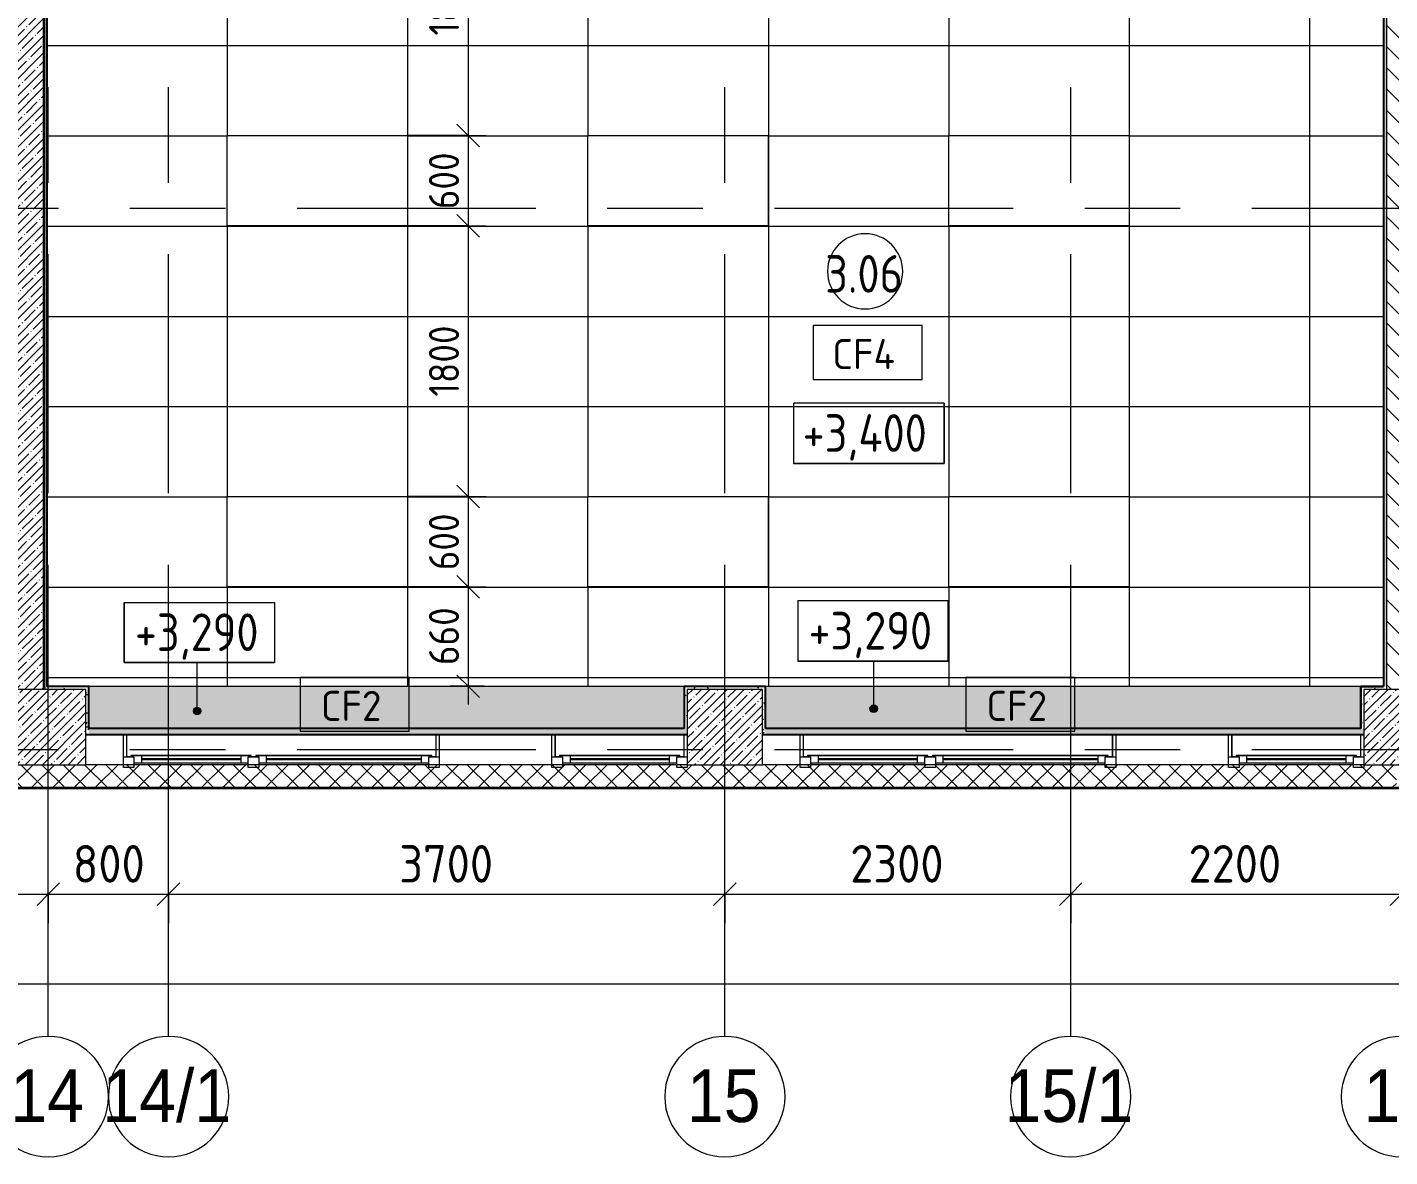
# Model space of a CAD drawing. Header units: millimetres. Extents: x 35378 to 237579, y -8553 to 29000.
# Drawn here: x 47520 to 56582, y -2706 to 4802 of the extents above; entities that cross this region are included whole.
import ezdxf

# ---------------------------------------------------------------- set-up
doc = ezdxf.new("R2010")
doc.units = ezdxf.units.MM
doc.linetypes.add('Осевая', pattern=[3175, 635, -476.25, 1587.5, -476.25])
for name, color, linetype, lineweight in [('A-ANNO-DIMS', 7, 'Continuous', 9), ('A-ANNO-DIMS-100', 7, 'Continuous', 9), ('A-AREA-IDEN', 7, 'Continuous', 9), ('A-CLNG', 7, 'Continuous', 9), ('A-CLNG-IDEN', 7, 'Continuous', 9), ('A-CLNG-PATT', 7, 'Continuous', 9), ('A-GLAZ', 7, 'Continuous', 9), ('A-GLAZ-1', 7, 'Continuous', 13), ('A-WALL', 7, 'Continuous', 9), ('G-ANNO-DIMS', 7, 'Continuous', 9), ('I-WALL', 7, 'Continuous', 9), ('S-COLS', 7, 'Continuous', 9), ('Оси', 7, 'Continuous', 9), ('Оси-1', 7, 'Continuous', 20), ('Оси-2', 7, 'Осевая', 9)]:
    doc.layers.add(name, color=color, linetype=linetype, lineweight=lineweight)
for name, color, linetype, lineweight, true_color in [('A-WALL-1', 7, 'Continuous', 35, 0x3c3c3c), ('A-WALL-2', 7, 'Continuous', 13, 0x3c3c3c), ('A-WALL-3', 7, 'Continuous', 25, 0x3c3c3c), ('A-WALL-FNSH-1', 7, 'Continuous', 9, 0x3c3c3c), ('A-WALL-FNSH-2', 7, 'Continuous', 13, 0x3c3c3c)]:
    doc.layers.add(name, color=color, linetype=linetype, lineweight=lineweight, true_color=true_color)
doc.styles.add('Arial', font='arial.ttf', dxfattribs={"width": 0.9, "height": 350})
doc.styles.add('GOST Common', font='GOST_Common.ttf', dxfattribs={"width": 0.9, "height": 250})
doc.styles.add('GOST Common_1', font='GOST_Common.ttf', dxfattribs={"height": 200})
doc.styles.add('ISOCPEUR', font='isocpeur.ttf', dxfattribs={"width": 0.9, "height": 250})
doc.styles.add('ISOCPEUR_1', font='isocpeur.ttf', dxfattribs={"width": 0.9, "height": 200})
doc.dimstyles.new('ISO-2_0_0_9К_Средний_округл2', dxfattribs={"dimscale": 304.8, "dimtxt": 199.196235, "dimasz": 0.492126, "dimexe": 0.393701, "dimexo": 0, "dimgap": 0, "dimtad": 1, "dimdec": 0, "dimrnd": 10, "dimzin": 0, "dimdsep": 46, "dimtxsty": 'ISOCPEUR_1', "dimblk1": 'OBLIQUE', "dimblk2": 'OBLIQUE', "dimsah": 1, "dimcen": 0.09, "dimdle": 0.393701, "dimazin": 0, "dimtfac": 1, "dimtdec": 4, "dimtix": 1, "dimtmove": 0, "dimatfit": 3, "dimfxl": 1, "dimtvp": 1, "dimtolj": 1, "dimtzin": 0, "dimarcsym": 2})
doc.dimstyles.new('ISO-2_5_0_9К_БОЛЬШОЙ', dxfattribs={"dimscale": 304.8, "dimtxt": 248.995294, "dimasz": 0.492126, "dimexe": 0.393701, "dimexo": 0.984252, "dimgap": 0, "dimtad": 1, "dimdec": 0, "dimrnd": 10, "dimzin": 0, "dimdsep": 46, "dimtxsty": 'ISOCPEUR', "dimblk1": 'OBLIQUE', "dimblk2": 'OBLIQUE', "dimsah": 1, "dimcen": 0.09, "dimdle": 0.393701, "dimazin": 0, "dimtfac": 1, "dimtdec": 4, "dimtix": 1, "dimtmove": 0, "dimatfit": 3, "dimfxl": 1, "dimtvp": 1, "dimtolj": 1, "dimtzin": 0, "dimarcsym": 2})
pattern_1 = [(0, (0, 0), (121.92, 30.48), [10.058, -81.382, 10.058, -81.382, -487.68]), (0, (0, 0), (121.92, 30.48), [-182.88, 10.058, -172.822, 10.058, -81.382, -213.36]), (0, (0, 0), (121.92, 30.48), [-457.2, 10.058, -50.902, 10.058, -142.342]), (120, (45.72, 15.24), (-87.356454, 90.345817), [10.058, -81.382, 10.058, -81.382, -487.68]), (120, (45.72, 15.24), (-87.356454, 90.345817), [-182.88, 10.058, -172.822, 10.058, -81.382, -213.36]), (120, (45.72, 15.24), (-87.356454, 90.345817), [-457.2, 10.058, -50.902, 10.058, -142.342]), (240, (60.96, 76.2), (-34.563546, -120.825817), [10.058, -81.382, 10.058, -81.382, -487.68]), (240, (60.96, 76.2), (-34.563546, -120.825817), [-182.88, 10.058, -172.822, 10.058, -81.382, -213.36]), (240, (60.96, 76.2), (-34.563546, -120.825817), [-457.2, 10.058, -50.902, 10.058, -142.342])]

# ---------------------------------------------------------------- blocks, each defined once
blk = doc.blocks.new('BSC_Колонна _Прямоугольная - 500х500-V7-План потолков с обозначением видов отделки и геометрии 1 этажа в осях 12-23')
at = {"layer": 'S-COLS'}
h = blk.add_hatch(dxfattribs=at)
h.set_pattern_fill('FP_8', color=256, style=0, pattern_type=2)
h.set_pattern_definition([(45, (-47660, -150), (-57.02463, 57.02463), []), (45, (-47602.975, -150), (-57.02463, 57.02463), [100.806, -20.161, 3.353, -16.808])])
h.paths.add_polyline_path([(-250, -250), (250, -250), (250, 250), (-250, 250)])
for p, q in [((250, 250), (-250, 250)), ((-250, 250), (-250, -250)), ((250, -250), (250, 250)), ((-250, -250), (250, -250))]:
    blk.add_line(p, q, dxfattribs=at)
blk = doc.blocks.new('BSC_Колонна _Прямоугольная - 500х500-V8-План потолков с обозначением видов отделки и геометрии 1 этажа в осях 12-23')
at = {"layer": 'S-COLS'}
h = blk.add_hatch(dxfattribs=at)
h.set_pattern_fill('FP_9', color=256, style=0, pattern_type=2)
h.set_pattern_definition([(45, (-52160, -150), (-57.02463, 57.02463), []), (45, (-52102.975, -150), (-57.02463, 57.02463), [100.806, -20.161, 3.353, -16.808])])
h.paths.add_polyline_path([(-250, -250), (250, -250), (250, 250), (-250, 250)])
for p, q in [((250, 250), (-250, 250)), ((-250, 250), (-250, -250)), ((250, -250), (250, 250)), ((-250, -250), (250, -250))]:
    blk.add_line(p, q, dxfattribs=at)
blk = doc.blocks.new('BSC_Колонна _Прямоугольная - 500х500-V16-План потолков с обозначением видов отделки и геометрии 1 этажа в осях 12-23')
at = {"layer": 'S-COLS'}
h = blk.add_hatch(dxfattribs=at)
h.set_pattern_fill('FP_25', color=256, style=0, pattern_type=2)
h.set_pattern_definition([(45, (-56660, -150), (-57.02463, 57.02463), []), (45, (-56602.975, -150), (-57.02463, 57.02463), [100.806, -20.161, 3.353, -16.808])])
h.paths.add_polyline_path([(-250, -250), (250, -250), (250, 250), (-250, 250)])
for p, q in [((250, 250), (-250, 250)), ((-250, 250), (-250, -250)), ((250, -250), (250, 250)), ((-250, -250), (250, -250))]:
    blk.add_line(p, q, dxfattribs=at)
blk = doc.blocks.new('120_Окно_СКБ_1Ст - 120_Окно_СКБ_1Ст 900х2500_h_-20664874-План потолков с обозначением видов отделки и геометрии 1 этажа в осях 12-23')
at = {"layer": 'A-GLAZ'}
for p, q in [((-430, -127), (-400, -127)), ((-330, -107), (330, -107)), ((330, -117), (-330, -117)), ((400, -127), (430, -127))]:
    blk.add_line(p, q, dxfattribs=at)
at = {"layer": 'A-GLAZ-1'}
for p, q in [((-450, -127), (-450, -57)), ((-450, -57), (-380, -57)), ((-380, -57), (-380, -127)), ((380, -87), (-380, -87)), ((-380, -87), (-380, -127)), ((-330, -137), (-330, -87)), ((330, -137), (330, -87)), ((380, -127), (380, -57)), ((380, -57), (450, -57)), ((380, -127), (380, -87)), ((450, -57), (450, -127)), ((-380, -127), (-450, -127)), ((-380, -127), (-400, -127)), ((-400, -127), (-400, -137)), ((-400, -137), (400, -137)), ((400, -137), (-400, -137)), ((450, -127), (380, -127)), ((400, -127), (380, -127)), ((400, -137), (400, -127))]:
    blk.add_line(p, q, dxfattribs=at)
blk = doc.blocks.new('120_Окно_СКБ_2Ст - 120_Окно_СКБ_2Ст 2100х2400 _мал створка справа_-22446225-План потолков с обозначением видов отделки и геометрии 1 этажа в осях 12-23')
at = {"layer": 'A-GLAZ'}
for p, q in [((-1030, -127), (-1000, -127)), ((-930, -107), (100, -107)), ((100, -117), (-930, -117)), ((170, -127), (200, -127)), ((270, -107), (930, -107)), ((930, -117), (270, -117)), ((1000, -127), (1030, -127))]:
    blk.add_line(p, q, dxfattribs=at)
at = {"layer": 'A-GLAZ-1'}
for p, q in [((-1050, -127), (-1050, -57)), ((-1050, -57), (-980, -57)), ((-980, -57), (-980, -127)), ((150, -87), (-980, -87)), ((-980, -87), (-980, -127)), ((-930, -137), (-930, -87)), ((100, -137), (100, -87)), ((150, -127), (150, -57)), ((150, -57), (220, -57)), ((150, -127), (150, -87)), ((220, -57), (220, -127)), ((980, -87), (220, -87)), ((220, -87), (220, -127)), ((270, -137), (270, -87)), ((930, -137), (930, -87)), ((980, -127), (980, -57)), ((980, -57), (1050, -57)), ((980, -127), (980, -87)), ((1050, -57), (1050, -127)), ((-980, -127), (-1050, -127)), ((-980, -127), (-1000, -127)), ((-1000, -127), (-1000, -137)), ((-1000, -137), (170, -137)), ((170, -137), (-1000, -137)), ((220, -127), (150, -127)), ((170, -127), (150, -127)), ((170, -137), (170, -127)), ((220, -127), (200, -127)), ((200, -127), (200, -137)), ((200, -137), (1000, -137)), ((1000, -137), (200, -137)), ((1050, -127), (980, -127)), ((1000, -127), (980, -127)), ((1000, -137), (1000, -127))]:
    blk.add_line(p, q, dxfattribs=at)
blk = doc.blocks.new('Ось сетки - D8-29747960-План потолков с обозначением видов отделки и геометрии 1 этажа в осях 12-23')
at = {"layer": 'Оси-1'}
for start, end in [(360, 180), (180, 360)]:
    blk.add_arc((0, 0), 4, start, end, dxfattribs=at)
blk = doc.blocks.new('Марка_Помещения - Номер-25198446-План потолков с обозначением видов отделки и геометрии 1 этажа в осях 12-23')
at = {"layer": 'A-AREA-IDEN'}
for start, end in [(360, 180), (180, 360)]:
    blk.add_arc((0, 0), 2.5, start, end, dxfattribs=at)
blk = doc.blocks.new('DIMBLOCK14-План потолков с обозначением видов отделки и геометрии 1 этажа в осях 12-23')
at = {"layer": 'A-ANNO-DIMS-100'}
for p, q in [((38310, -1751.2), (38310, -1437.2)), ((84560, -1751.2), (84560, -1437.2)), ((38190, -1557.2), (84680, -1557.2)), ((38310, -1557.2), (38310, -1751.2)), ((84560, -1557.2), (84560, -1751.2))]:
    blk.add_line(p, q, dxfattribs=at)
at = {"layer": 'A-ANNO-DIMS-100', "lineweight": 20}
for p, q in [((38310, -1557.2), (38385, -1482.2)), ((84560, -1557.2), (84635, -1482.2)), ((38310, -1557.2), (38235, -1632.2)), ((84560, -1557.2), (84485, -1632.2))]:
    blk.add_line(p, q, dxfattribs=at)
at = {"layer": 'A-ANNO-DIMS-100', "color": 0, "insert": (61028, -1230.6), "char_height": 250, "width": 976.828, "attachment_point": 1, "line_spacing_factor": 1.149209, "style": 'ISOCPEUR'}
blk.add_mtext('46250', dxfattribs=at)
blk = doc.blocks.new('_Oblique')
at = {"color": 0, "linetype": 'ByBlock', "lineweight": -2}
blk.add_line((-0.5, -0.5), (0.5, 0.5), dxfattribs=at)
blk = doc.blocks.new('DIMBLOCK18-План потолков с обозначением видов отделки и геометрии 1 этажа в осях 12-23')
at = {"layer": 'A-ANNO-DIMS-100'}
for p, q in [((43160, -1154.7), (43160, -840.7)), ((47660, -1154.7), (47660, -840.7)), ((43160, -960.7), (47660, -960.7)), ((43160, -960.7), (43160, -1154.7)), ((47660, -960.7), (47660, -1154.7))]:
    blk.add_line(p, q, dxfattribs=at)
at = {"layer": 'A-ANNO-DIMS-100', "lineweight": 20}
for p, q in [((43160, -960.7), (43235, -885.7)), ((47660, -960.7), (47735, -885.7)), ((43160, -960.7), (43085, -1035.7)), ((47660, -960.7), (47585, -1035.7))]:
    blk.add_line(p, q, dxfattribs=at)
at = {"layer": 'A-ANNO-DIMS-100', "color": 0, "insert": (45082, -634.1), "char_height": 250, "width": 787.208, "attachment_point": 1, "line_spacing_factor": 1.149209, "style": 'ISOCPEUR'}
blk.add_mtext('4500', dxfattribs=at)
blk = doc.blocks.new('DIMBLOCK19-План потолков с обозначением видов отделки и геометрии 1 этажа в осях 12-23')
at = {"layer": 'A-ANNO-DIMS-100'}
for p, q in [((47660, -1154.7), (47660, -840.7)), ((48460, -1154.7), (48460, -840.7)), ((47660, -960.7), (48460, -960.7)), ((47660, -960.7), (47660, -1154.7)), ((48460, -960.7), (48460, -1154.7))]:
    blk.add_line(p, q, dxfattribs=at)
at = {"layer": 'A-ANNO-DIMS-100', "lineweight": 20}
for p, q in [((47660, -960.7), (47735, -885.7)), ((48460, -960.7), (48535, -885.7)), ((47660, -960.7), (47585, -1035.7)), ((48460, -960.7), (48385, -1035.7))]:
    blk.add_line(p, q, dxfattribs=at)
at = {"layer": 'A-ANNO-DIMS-100', "color": 0, "insert": (47823, -634.1), "char_height": 250, "width": 568.858, "attachment_point": 1, "line_spacing_factor": 1.149209, "style": 'ISOCPEUR'}
blk.add_mtext('800', dxfattribs=at)
blk = doc.blocks.new('DIMBLOCK20-План потолков с обозначением видов отделки и геометрии 1 этажа в осях 12-23')
at = {"layer": 'A-ANNO-DIMS-100'}
for p, q in [((48460, -1154.7), (48460, -840.7)), ((52160, -1154.7), (52160, -840.7)), ((48460, -960.7), (52160, -960.7)), ((48460, -960.7), (48460, -1154.7)), ((52160, -960.7), (52160, -1154.7))]:
    blk.add_line(p, q, dxfattribs=at)
at = {"layer": 'A-ANNO-DIMS-100', "lineweight": 20}
for p, q in [((48460, -960.7), (48535, -885.7)), ((52160, -960.7), (52235, -885.7)), ((48460, -960.7), (48385, -1035.7)), ((52160, -960.7), (52085, -1035.7))]:
    blk.add_line(p, q, dxfattribs=at)
at = {"layer": 'A-ANNO-DIMS-100', "color": 0, "insert": (49994, -634.1), "char_height": 250, "width": 758.478, "attachment_point": 1, "line_spacing_factor": 1.149209, "style": 'ISOCPEUR'}
blk.add_mtext('3700', dxfattribs=at)
blk = doc.blocks.new('DIMBLOCK21-План потолков с обозначением видов отделки и геометрии 1 этажа в осях 12-23')
at = {"layer": 'A-ANNO-DIMS-100'}
for p, q in [((52160, -1154.7), (52160, -840.7)), ((54460, -1154.7), (54460, -840.7)), ((52160, -960.7), (54460, -960.7)), ((52160, -960.7), (52160, -1154.7)), ((54460, -960.7), (54460, -1154.7))]:
    blk.add_line(p, q, dxfattribs=at)
at = {"layer": 'A-ANNO-DIMS-100', "lineweight": 20}
for p, q in [((52160, -960.7), (52235, -885.7)), ((54460, -960.7), (54535, -885.7)), ((52160, -960.7), (52085, -1035.7)), ((54460, -960.7), (54385, -1035.7))]:
    blk.add_line(p, q, dxfattribs=at)
at = {"layer": 'A-ANNO-DIMS-100', "color": 0, "insert": (52994, -634.1), "char_height": 250, "width": 758.478, "attachment_point": 1, "line_spacing_factor": 1.149209, "style": 'ISOCPEUR'}
blk.add_mtext('2300', dxfattribs=at)
blk = doc.blocks.new('DIMBLOCK22-План потолков с обозначением видов отделки и геометрии 1 этажа в осях 12-23')
at = {"layer": 'A-ANNO-DIMS-100'}
for p, q in [((54460, -1154.7), (54460, -840.7)), ((56660, -1154.7), (56660, -840.7)), ((54460, -960.7), (56660, -960.7)), ((54460, -960.7), (54460, -1154.7)), ((56660, -960.7), (56660, -1154.7))]:
    blk.add_line(p, q, dxfattribs=at)
at = {"layer": 'A-ANNO-DIMS-100', "lineweight": 20}
for p, q in [((54460, -960.7), (54535, -885.7)), ((56660, -960.7), (56735, -885.7)), ((54460, -960.7), (54385, -1035.7)), ((56660, -960.7), (56585, -1035.7))]:
    blk.add_line(p, q, dxfattribs=at)
at = {"layer": 'A-ANNO-DIMS-100', "color": 0, "insert": (55244, -634.1), "char_height": 250, "width": 758.478, "attachment_point": 1, "line_spacing_factor": 1.149209, "style": 'ISOCPEUR'}
blk.add_mtext('2200', dxfattribs=at)
blk = doc.blocks.new('DIMBLOCK44-План потолков с обозначением видов отделки и геометрии 1 этажа в осях 12-23')
at = {"layer": 'A-ANNO-DIMS-100', "lineweight": 20}
for p, q in [((50453.1, 5882), (50378.1, 5957)), ((50453.1, 5882), (50528.1, 5807)), ((50453.1, 4082.2), (50378.1, 4157.2)), ((50453.1, 4082.2), (50528.1, 4007.2))]:
    blk.add_line(p, q, dxfattribs=at)
at = {"layer": 'A-ANNO-DIMS-100'}
for p, q in [((50049, 5882), (50573.1, 5882)), ((50453.1, 5882), (50049, 5882)), ((50453.1, 5882), (50453.1, 4082.2)), ((50049, 4082.2), (50573.1, 4082.2)), ((50453.1, 4082.2), (50049, 4082.2))]:
    blk.add_line(p, q, dxfattribs=at)
at = {"layer": 'A-ANNO-DIMS-100', "color": 0, "insert": (50191.8, 4746.5), "char_height": 200, "width": 565.411, "attachment_point": 1, "rotation": 90, "line_spacing_factor": 1.149209, "style": 'ISOCPEUR_1'}
blk.add_mtext('1800', dxfattribs=at)
blk = doc.blocks.new('DIMBLOCK45-План потолков с обозначением видов отделки и геометрии 1 этажа в осях 12-23')
at = {"layer": 'A-ANNO-DIMS-100'}
for p, q in [((50049, 4082.2), (50573.1, 4082.2)), ((50453.1, 4082.2), (50049, 4082.2)), ((50453.1, 4082.2), (50453.1, 3482)), ((50049, 3482), (50573.1, 3482)), ((50453.1, 3482), (50049, 3482))]:
    blk.add_line(p, q, dxfattribs=at)
at = {"layer": 'A-ANNO-DIMS-100', "lineweight": 20}
for p, q in [((50453.1, 4082.2), (50378.1, 4157.2)), ((50453.1, 4082.2), (50528.1, 4007.2)), ((50453.1, 3482), (50378.1, 3557)), ((50453.1, 3482), (50528.1, 3407))]:
    blk.add_line(p, q, dxfattribs=at)
at = {"layer": 'A-ANNO-DIMS-100', "color": 0, "insert": (50191.8, 3592.5), "char_height": 200, "width": 455.087, "attachment_point": 1, "rotation": 90, "line_spacing_factor": 1.149209, "style": 'ISOCPEUR_1'}
blk.add_mtext('600', dxfattribs=at)
blk = doc.blocks.new('DIMBLOCK46-План потолков с обозначением видов отделки и геометрии 1 этажа в осях 12-23')
at = {"layer": 'A-ANNO-DIMS-100', "lineweight": 20}
for p, q in [((50453.1, 3482), (50378.1, 3557)), ((50453.1, 3482), (50528.1, 3407)), ((50453.1, 1682.2), (50378.1, 1757.2)), ((50453.1, 1682.2), (50528.1, 1607.2))]:
    blk.add_line(p, q, dxfattribs=at)
at = {"layer": 'A-ANNO-DIMS-100'}
for p, q in [((50049, 3482), (50573.1, 3482)), ((50453.1, 3482), (50049, 3482)), ((50453.1, 3482), (50453.1, 1682.2)), ((50049, 1682.2), (50573.1, 1682.2)), ((50453.1, 1682.2), (50049, 1682.2))]:
    blk.add_line(p, q, dxfattribs=at)
at = {"layer": 'A-ANNO-DIMS-100', "color": 0, "insert": (50191.8, 2346.5), "char_height": 200, "width": 565.411, "attachment_point": 1, "rotation": 90, "line_spacing_factor": 1.149209, "style": 'ISOCPEUR_1'}
blk.add_mtext('1800', dxfattribs=at)
blk = doc.blocks.new('DIMBLOCK47-План потолков с обозначением видов отделки и геометрии 1 этажа в осях 12-23')
at = {"layer": 'A-ANNO-DIMS-100', "lineweight": 20}
for p, q in [((50453.1, 1682.2), (50378.1, 1757.2)), ((50453.1, 1682.2), (50528.1, 1607.2)), ((50453.1, 1082), (50378.1, 1157)), ((50453.1, 1082), (50528.1, 1007))]:
    blk.add_line(p, q, dxfattribs=at)
at = {"layer": 'A-ANNO-DIMS-100'}
for p, q in [((50049, 1682.2), (50573.1, 1682.2)), ((50453.1, 1682.2), (50049, 1682.2)), ((50453.1, 1682.2), (50453.1, 1082)), ((50049, 1082), (50573.1, 1082)), ((50453.1, 1082), (50049, 1082))]:
    blk.add_line(p, q, dxfattribs=at)
at = {"layer": 'A-ANNO-DIMS-100', "color": 0, "insert": (50191.8, 1192.5), "char_height": 200, "width": 455.087, "attachment_point": 1, "rotation": 90, "line_spacing_factor": 1.149209, "style": 'ISOCPEUR_1'}
blk.add_mtext('600', dxfattribs=at)
blk = doc.blocks.new('DIMBLOCK48-План потолков с обозначением видов отделки и геометрии 1 этажа в осях 12-23')
at = {"layer": 'A-ANNO-DIMS-100', "lineweight": 20}
for p, q in [((50453.1, 1082), (50378.1, 1157)), ((50453.1, 1082), (50528.1, 1007)), ((50453.1, 421), (50378.1, 496)), ((50453.1, 421), (50528.1, 346))]:
    blk.add_line(p, q, dxfattribs=at)
at = {"layer": 'A-ANNO-DIMS-100'}
for p, q in [((50049, 1082), (50573.1, 1082)), ((50453.1, 1082), (50049, 1082)), ((50453.1, 1082), (50453.1, 301)), ((50559.2, 421), (50333.1, 421)), ((50453.1, 421), (50559.2, 421))]:
    blk.add_line(p, q, dxfattribs=at)
at = {"layer": 'A-ANNO-DIMS-100', "color": 0, "insert": (50191.8, 561.9), "char_height": 200, "width": 455.087, "attachment_point": 1, "rotation": 90, "line_spacing_factor": 1.149209, "style": 'ISOCPEUR_1'}
blk.add_mtext('660', dxfattribs=at)
blk = doc.blocks.new('М_потолков - Марка_ Имя типа-25382930-План потолков с обозначением видов отделки и геометрии 1 этажа в осях 12-23')
at = {"layer": 'A-CLNG-IDEN'}
for p, q in [((3.625, 1.984375), (-3.625, 1.984375)), ((-3.625, 1.984375), (-3.625, -1.59375)), ((3.625, -1.59375), (3.625, 1.984375)), ((-3.625, -1.59375), (3.625, -1.59375))]:
    blk.add_line(p, q, dxfattribs=at)
blk = doc.blocks.new('Высотные отметки - 10х4_h_-17668695-План потолков с обозначением видов отделки и геометрии 1 этажа в осях 12-23')
at = {"layer": 'G-ANNO-DIMS'}
for p, q in [((-5, 4), (-5, 0)), ((5, 4), (-5, 4)), ((5, 4), (-5, 4)), ((-5, 4), (-5, 0)), ((5, 4), (5, 0)), ((5, 0), (5, 4)), ((5, 0), (-5, 0)), ((-5, 0), (5, 0))]:
    blk.add_line(p, q, dxfattribs=at)

msp = doc.modelspace()

# ---------------------------------------------------------------- hatches: boundary and pattern name
at = {"layer": 'A-CLNG-PATT'}
h = msp.add_hatch(dxfattribs=at)
h.set_pattern_fill('FP_68', color=256, style=0, pattern_type=2)
h.set_pattern_definition([(0, (47651, 6479.5), (0, 600), []), (90, (47651, 6479.5), (-1200, 7e-14), [])])
h.paths.add_polyline_path([(56540.7, 421), (56539.7, 7049), (55210, 7050), (55210, 7660), (53711, 7659), (53710, 7050), (51890, 7050), (51890, 7680), (49214.5, 7680), (49251, 7670.2), (49115.8, 7633.9), (49115.7, 7680), (47930, 7680), (47930, 7380), (47650, 7379.9), (47651, 421), (55882.9, 421)])
h.paths.add_polyline_path([(53649, 1082), (53649, 1682.2), (54849, 1682.2), (54849, 1082)])
h.paths.add_polyline_path([(52449, 1082), (51249, 1082), (51249, 1682.2), (52449, 1682.2)])
h.paths.add_polyline_path([(48849, 1082), (48849, 1682.2), (50049, 1682.2), (50049, 1082), (50011.2, 1082)])
h.paths.add_polyline_path([(54849, 3482), (53649, 3482), (53649, 4082.2), (54849, 4082.2)])
h.paths.add_polyline_path([(51249, 3482), (51249, 4082.2), (52449, 4082.2), (52449, 3482)])
h.paths.add_polyline_path([(50011.2, 3482), (48849, 3482), (48849, 4082.2), (50049, 4082.2), (50049, 3482)])
h.paths.add_polyline_path([(54849, 5882), (53649, 5882), (53649, 6482.2), (54849, 6482.2)])
h.paths.add_polyline_path([(52449, 5882), (51249, 5882), (51249, 6482.2), (52449, 6482.2)])
h.paths.add_polyline_path([(50049, 5882), (48849, 5882), (48849, 6482.2), (50049, 6482.2)])
h.paths.add_polyline_path([(48851.2, 7270), (48814.9, 7405.2), (48887.4, 7405.3)])
h = msp.add_hatch(color=256, dxfattribs=at)
h.paths.add_polyline_path([(52430.5, 141), (56388, 141), (56388, 421), (52430, 420), (52430, 141)])
h.paths.add_polyline_path([(47930, 141), (51889, 141), (51889, 421), (47930, 420), (47930, 398.5)])
at = {"layer": 'A-WALL'}
h = msp.add_hatch(dxfattribs=at)
h.set_pattern_fill('FP_19', color=256, style=0, pattern_type=2)
h.set_pattern_definition([(45, (0, 0), (-70.71068, 70.71068), []), (135, (0, 0), (-70.71068, -70.71068), [])])
h.paths.add_polyline_path([(55882.9, -250), (56627.1, -250), (56627.1, -100), (38742.7, -100), (38742.7, -250), (52947, -250)])
at = {"layer": 'G-ANNO-DIMS'}
h = msp.add_hatch(color=256, dxfattribs=at)
edge = h.paths.add_edge_path()
edge.add_arc((48649.9, 256.8), 25, 0, 360)
h = msp.add_hatch(color=256, dxfattribs=at)
edge = h.paths.add_edge_path()
edge.add_arc((53150.1, 271.9), 25, 0, 360)
at = {"layer": 'I-WALL'}
h = msp.add_hatch(dxfattribs=at)
h.set_pattern_fill('FP_17', color=256, style=0, pattern_type=2)
h.set_pattern_definition([(45, (0, 0), (-57.02463, 57.02463), []), (45, (57.025, 0), (-57.02463, 57.02463), [100.806, -20.161, 3.353, -16.808])])
h.paths.add_polyline_path([(47630, 400), (47630, 7400), (47410, 7400), (47410, 400)])
h = msp.add_hatch(dxfattribs=at)
h.set_pattern_fill('FP_57', color=256, style=0, pattern_type=2)
h.set_pattern_definition(pattern_1)
h.paths.add_polyline_path([(47630, 400), (47650, 400), (47650, 7380), (47630, 7380), (47630, 470.3)])
h = msp.add_hatch(dxfattribs=at)
h.set_pattern_fill('FP_21', color=256, style=0, pattern_type=2)
h.set_pattern_definition([(135, (0, 0), (-70.71068, -70.71068), [])])
h.paths.add_polyline_path([(56560.7, 400), (56760.7, 400), (56760.7, 7400), (56560.7, 7400), (56560.7, 420)])
h = msp.add_hatch(dxfattribs=at)
h.set_pattern_fill('FP_57', color=256, style=0, pattern_type=2)
h.set_pattern_definition(pattern_1)
h.paths.add_polyline_path([(56540.7, 420), (56560.7, 420), (56560.7, 7070), (56540.7, 7070), (56540.7, 421)])
h = msp.add_hatch(dxfattribs=at)
h.set_pattern_fill('FP_57', color=256, style=0, pattern_type=2)
h.set_pattern_definition(pattern_1)
h.paths.add_polyline_path([(47930, 400), (47930, 420), (47650, 420), (47650, 400), (47910, 400)])
h = msp.add_hatch(dxfattribs=at)
h.set_pattern_fill('FP_57', color=256, style=0, pattern_type=2)
h.set_pattern_definition(pattern_1)
h.paths.add_polyline_path([(47930, 100), (47930, 400), (47910, 400), (47910, 100)])
h = msp.add_hatch(dxfattribs=at)
h.set_pattern_fill('FP_57', color=256, style=0, pattern_type=2)
h.set_pattern_definition(pattern_1)
h.paths.add_polyline_path([(51890, 140), (51910, 140), (51910, 420), (51890, 420), (51890, 141)])
h = msp.add_hatch(dxfattribs=at)
h.set_pattern_fill('FP_57', color=256, style=0, pattern_type=2)
h.set_pattern_definition(pattern_1)
h.paths.add_polyline_path([(52430, 400), (52430, 420), (51910, 420), (51910, 400), (52410, 400)])
h = msp.add_hatch(dxfattribs=at)
h.set_pattern_fill('FP_57', color=256, style=0, pattern_type=2)
h.set_pattern_definition(pattern_1)
h.paths.add_polyline_path([(52430, 100), (52430, 400), (52410, 400), (52410, 100)])
h = msp.add_hatch(dxfattribs=at)
h.set_pattern_fill('FP_57', color=256, style=0, pattern_type=2)
h.set_pattern_definition(pattern_1)
h.paths.add_polyline_path([(56390, 140), (56410, 140), (56410, 420), (56390, 420), (56390, 141)])
h = msp.add_hatch(dxfattribs=at)
h.set_pattern_fill('FP_57', color=256, style=0, pattern_type=2)
h.set_pattern_definition(pattern_1)
h.paths.add_polyline_path([(56560.7, 400), (56560.7, 420), (56410, 420), (56410, 400)])
h = msp.add_hatch(dxfattribs=at)
h.set_pattern_fill('FP_57', color=256, style=0, pattern_type=2)
h.set_pattern_definition(pattern_1)
h.paths.add_polyline_path([(51910, 100), (51910, 140), (47930, 140), (47930, 100), (51479.1, 100)])
h = msp.add_hatch(dxfattribs=at)
h.set_pattern_fill('FP_57', color=256, style=0, pattern_type=2)
h.set_pattern_definition(pattern_1)
h.paths.add_polyline_path([(56410, 100), (56410, 140), (52430, 140), (52430, 100), (55882.9, 100)])

# ---------------------------------------------------------------- linework, layer by layer
at = {"layer": 'A-CLNG'}
for p, q in [((48849, 3482), (48849, 4082.2)), ((48849, 4082.2), (50049, 4082.2)), ((50049, 4082.2), (50049, 3482)), ((51249, 3482), (51249, 4082.2)), ((51249, 4082.2), (52449, 4082.2)), ((52449, 4082.2), (52449, 3482)), ((53649, 3482), (53649, 4082.2)), ((53649, 4082.2), (54849, 4082.2)), ((54849, 4082.2), (54849, 3482)), ((50049, 3482), (48849, 3482)), ((52449, 3482), (51249, 3482)), ((54849, 3482), (53649, 3482)), ((48849, 1082), (48849, 1682.2)), ((48849, 1682.2), (50049, 1682.2)), ((50049, 1682.2), (50049, 1082)), ((51249, 1082), (51249, 1682.2)), ((51249, 1682.2), (52449, 1682.2)), ((52449, 1682.2), (52449, 1082)), ((53649, 1082), (53649, 1682.2)), ((53649, 1682.2), (54849, 1682.2)), ((54849, 1682.2), (54849, 1082)), ((50049, 1082), (48849, 1082)), ((52449, 1082), (51249, 1082)), ((54849, 1082), (53649, 1082)), ((47650, 421), (56540.7, 421)), ((51889, 141), (51889, 421)), ((56388, 141), (56388, 421))]:
    msp.add_line(p, q, dxfattribs=at)
at = {"layer": 'A-WALL'}
for p, q in [((56560.7, 7150), (56560.7, 400)), ((48160, -100), (48160, -48)), ((50260, -48), (50260, -100)), ((51010, -100), (51010, -48)), ((52660, -100), (52660, -48)), ((54760, -48), (54760, -100)), ((55510, -100), (55510, -48)), ((38742.7, -250), (75850, -250))]:
    msp.add_line(p, q, dxfattribs=at)
at = {"layer": 'A-WALL-1'}
msp.add_line((47630, 7400), (47630, 400), dxfattribs=at)
at = {"layer": 'A-WALL-2'}
for p, q in [((51910, -100), (47910, -100)), ((56410, -100), (52410, -100))]:
    msp.add_line(p, q, dxfattribs=at)
at = {"layer": 'A-WALL-3'}
for p, q in [((47650, 7380), (47650, 420)), ((56540.7, 7050), (56540.7, 420)), ((47930, 420), (47650, 420)), ((47930, 140), (47930, 420)), ((51890, 420), (51890, 140)), ((52430, 420), (51890, 420)), ((52430, 140), (52430, 420)), ((56390, 420), (56390, 140)), ((56390, 420), (56540.7, 420)), ((47910, 100), (51910, 100)), ((51890, 140), (47930, 140)), ((52410, 100), (56410, 100)), ((56390, 140), (52430, 140))]:
    msp.add_line(p, q, dxfattribs=at)
at = {"layer": 'A-WALL-FNSH-1'}
msp.add_line((38742.7, -258), (75858, -258), dxfattribs=at)
at = {"layer": 'A-WALL-FNSH-2'}
for p, q in [((47651, 421), (47651, 7379)), ((56539.7, 7049), (56539.7, 421)), ((47931, 421), (47651, 421)), ((47930, 400), (47931, 400)), ((47931, 400), (47931, 421)), ((52431, 421), (51889, 421)), ((51889, 421), (51889, 400)), ((51889, 400), (51890, 400)), ((52430, 400), (52431, 400)), ((52431, 400), (52431, 421)), ((56539.7, 421), (56389, 421)), ((56389, 421), (56389, 400)), ((56389, 400), (56390, 400)), ((51890, 141), (47930, 141)), ((56390, 141), (52430, 141)), ((38742.7, -253), (75853, -253))]:
    msp.add_line(p, q, dxfattribs=at)
at = {"layer": 'G-ANNO-DIMS'}
for p, q in [((48649.9, 578.6), (48665, 578.6)), ((48649.9, 256.8), (48649.9, 578.6)), ((53150.1, 588.7), (53145, 588.7)), ((53150.1, 271.9), (53150.1, 588.7))]:
    msp.add_line(p, q, dxfattribs=at)
for centre in [(48649.9, 256.8), (53150.1, 271.9)]:
    msp.add_circle(centre, 25, dxfattribs=at)
at = {"layer": 'I-WALL'}
for p, q in [((56389, 141), (56389, 400)), ((48160, -48), (48160, 100)), ((48180, 100), (48180, -48)), ((48181, 100), (48181, -48)), ((50239, -48), (50239, 100)), ((50240, -48), (50240, 100)), ((50260, 100), (50260, -48)), ((51010, -48), (51010, 100)), ((51030, 100), (51030, -48)), ((51031, 100), (51031, -48)), ((51889, -48), (51889, 100)), ((51890, -48), (51890, 100)), ((52660, -48), (52660, 100)), ((52680, 100), (52680, -48)), ((52681, 100), (52681, -48)), ((54739, -48), (54739, 100)), ((54740, -48), (54740, 100)), ((54760, 100), (54760, -48)), ((55510, -48), (55510, 100)), ((55530, 100), (55530, -48)), ((55531, 100), (55531, -48)), ((56389, -48), (56389, 100)), ((56390, -48), (56390, 100)), ((48160, -48), (48181, -48)), ((50239, -48), (50260, -48)), ((51010, -48), (51031, -48)), ((51889, -48), (51910, -48)), ((52660, -48), (52681, -48)), ((54739, -48), (54760, -48)), ((55510, -48), (55531, -48)), ((56389, -48), (56410, -48))]:
    msp.add_line(p, q, dxfattribs=at)
at = {"layer": 'Оси'}
for p, q in [((47660, -1906.3), (47660, 593.7)), ((48460, -1906.3), (48460, 593.7)), ((52160, -1906.3), (52160, 593.7)), ((54460, -1906.3), (54460, 593.7))]:
    msp.add_line(p, q, dxfattribs=at)
at = {"layer": 'Оси-2'}
for p, q in [((47660, 593.7), (47660, 24898.1)), ((48460, 593.7), (48460, 24898.1)), ((52160, 593.7), (52160, 24898.1)), ((54460, 593.7), (54460, 24898.1)), ((38678.1, 3600), (82214, 3600)), ((38678.1, 0), (82214, 0))]:
    msp.add_line(p, q, dxfattribs=at)

# ---------------------------------------------------------------- block references
at = {"layer": 'A-AREA-IDEN', "xscale": 99.99999999999993, "yscale": 99.99999999999993, "zscale": 99.99999999999993}
msp.add_blockref('Марка_Помещения - Номер-25198446-План потолков с обозначением видов отделки и геометрии 1 этажа в осях 12-23', (53093, 3179.2), dxfattribs=at)
at = {"layer": 'A-CLNG-IDEN', "xscale": 99.99999999999993, "yscale": 99.99999999999993, "zscale": 99.99999999999993}
for p in [(53110.5, 2620.1), (49698, 281), (54125.1, 281)]:
    msp.add_blockref('М_потолков - Марка_ Имя типа-25382930-План потолков с обозначением видов отделки и геометрии 1 этажа в осях 12-23', p, dxfattribs=at)
at = {"layer": 'A-GLAZ', "rotation": 180}
for name, p in [('120_Окно_СКБ_2Ст - 120_Окно_СКБ_2Ст 2100х2400 _мал створка справа_-22446225-План потолков с обозначением видов отделки и геометрии 1 этажа в осях 12-23', (49210, -175)), ('120_Окно_СКБ_1Ст - 120_Окно_СКБ_1Ст 900х2500_h_-20664874-План потолков с обозначением видов отделки и геометрии 1 этажа в осях 12-23', (51460, -175)), ('120_Окно_СКБ_2Ст - 120_Окно_СКБ_2Ст 2100х2400 _мал створка справа_-22446225-План потолков с обозначением видов отделки и геометрии 1 этажа в осях 12-23', (53710, -175)), ('120_Окно_СКБ_1Ст - 120_Окно_СКБ_1Ст 900х2500_h_-20664874-План потолков с обозначением видов отделки и геометрии 1 этажа в осях 12-23', (55960, -175))]:
    msp.add_blockref(name, p, dxfattribs=at)
at = {"layer": 'G-ANNO-DIMS', "xscale": 99.99999999999993, "yscale": 99.99999999999993, "zscale": 99.99999999999993}
for p in [(53117.5, 1902.9), (53145, 588.7)]:
    msp.add_blockref('Высотные отметки - 10х4_h_-17668695-План потолков с обозначением видов отделки и геометрии 1 этажа в осях 12-23', p, dxfattribs=at)
at = {"layer": 'G-ANNO-DIMS', "extrusion": (0, 0, -1), "xscale": 99.99999999999993, "yscale": 99.99999999999993, "zscale": 99.99999999999993}
msp.add_blockref('Высотные отметки - 10х4_h_-17668695-План потолков с обозначением видов отделки и геометрии 1 этажа в осях 12-23', (-48665, 578.6), dxfattribs=at)
at = {"layer": 'S-COLS'}
for name, p in [('BSC_Колонна _Прямоугольная - 500х500-V7-План потолков с обозначением видов отделки и геометрии 1 этажа в осях 12-23', (47660, 150)), ('BSC_Колонна _Прямоугольная - 500х500-V8-План потолков с обозначением видов отделки и геометрии 1 этажа в осях 12-23', (52160, 150)), ('BSC_Колонна _Прямоугольная - 500х500-V16-План потолков с обозначением видов отделки и геометрии 1 этажа в осях 12-23', (56660, 150))]:
    msp.add_blockref(name, p, dxfattribs=at)
at = {"layer": 'Оси-1', "xscale": 99.99999999999993, "yscale": 99.99999999999993, "zscale": 99.99999999999993}
for p in [(47660, -2306.3), (48460, -2306.3), (52160, -2306.3), (54460, -2306.3), (56660, -2306.3)]:
    msp.add_blockref('Ось сетки - D8-29747960-План потолков с обозначением видов отделки и геометрии 1 этажа в осях 12-23', p, dxfattribs=at)

# ---------------------------------------------------------------- texts
at = {"layer": 'A-AREA-IDEN', "insert": (52827.3, 3287.7), "char_height": 250, "width": 663.797, "attachment_point": 1, "style": 'GOST Common'}
msp.add_mtext('3.06', dxfattribs=at)
at = {"layer": 'A-CLNG-IDEN', "char_height": 200, "attachment_point": 1, "style": 'GOST Common_1'}
for s, insert, width in [('CF4', (52874.7, 2729.8), 553.164), ('CF2', (49472.2, 390.7), 529.114), ('CF2', (53899.3, 390.7), 529.114)]:
    msp.add_mtext(s, dxfattribs=dict(at, insert=insert, width=width))
at = {"layer": 'G-ANNO-DIMS', "char_height": 250, "attachment_point": 1, "line_spacing_factor": 1.022761, "style": 'GOST Common'}
for s, insert, width in [('+3,400', (52677.5, 2229.6), 1055.976), ('+3,290', (52716.4, 915.4), 1028.823), ('+3,290', (48236.3, 905.3), 1028.823)]:
    msp.add_mtext(s, dxfattribs=dict(at, insert=insert, width=width))
at = {"layer": 'Оси', "char_height": 350, "attachment_point": 1, "style": 'Arial'}
for s, insert, width in [('14', (47407.4, -2125.6), 606.076), ('14/1', (48019.7, -2125.6), 1060.633), ('15', (51907.4, -2125.6), 606.076), ('15/1', (54019.7, -2125.6), 1060.633), ('16', (56407.4, -2125.6), 606.076)]:
    msp.add_mtext(s, dxfattribs=dict(at, insert=insert, width=width))

# ---------------------------------------------------------------- dimensions: what is measured, and where the dimension line sits
at = {"layer": 'A-ANNO-DIMS'}
for base, p1, p2, override, picture, middle in [((50453.1, 4082.2), (50049, 5882), (50049, 4082.2), {"dimpost": '<>', "dimfxl": 1799.811281}, 'DIMBLOCK44-План потолков с обозначением видов отделки и геометрии 1 этажа в осях 12-23', (50353.1, 4982.1)), ((50453.1, 3482), (50049, 4082.2), (50049, 3482), {"dimpost": '<>', "dimfxl": 600.188719}, 'DIMBLOCK45-План потолков с обозначением видов отделки и геометрии 1 этажа в осях 12-23', (50353.1, 3782.1)), ((50453.1, 1682.2), (50049, 3482), (50049, 1682.2), {"dimpost": '<>', "dimfxl": 1799.811281}, 'DIMBLOCK46-План потолков с обозначением видов отделки и геометрии 1 этажа в осях 12-23', (50353.1, 2582.1)), ((50453.1, 1082), (50049, 1682.2), (50049, 1082), {"dimpost": '<>', "dimfxl": 600.188719}, 'DIMBLOCK47-План потолков с обозначением видов отделки и геометрии 1 этажа в осях 12-23', (50353.1, 1382.1)), ((50453.1, 421), (50049, 1082), (50559.2, 421), {"dimpost": '<>', "dimfxl": 835.001683}, 'DIMBLOCK48-План потолков с обозначением видов отделки и геометрии 1 этажа в осях 12-23', (50353.1, 751.5))]:
    dim = msp.add_linear_dim(base=base, p1=p1, p2=p2, angle=90, dimstyle='ISO-2_0_0_9К_Средний_округл2', override=override, dxfattribs=at)
    dim.commit()
    dim.dimension.update_dxf_attribs({"geometry": picture, "text_midpoint": middle})
for base, p1, p2, override, picture, middle in [((47660, -960.7), (43160, -854.7), (47660, -854.7), {"dimpost": '<>', "dimfxl": 4500}, 'DIMBLOCK18-План потолков с обозначением видов отделки и геометрии 1 этажа в осях 12-23', (45410, -835.7)), ((48460, -960.7), (47660, -854.7), (48460, -854.7), {"dimpost": '<>', "dimfxl": 800}, 'DIMBLOCK19-План потолков с обозначением видов отделки и геометрии 1 этажа в осях 12-23', (48060, -835.7)), ((52160, -960.7), (48460, -854.7), (52160, -854.7), {"dimpost": '<>', "dimfxl": 3700}, 'DIMBLOCK20-План потолков с обозначением видов отделки и геометрии 1 этажа в осях 12-23', (50310, -835.7)), ((54460, -960.7), (52160, -854.7), (54460, -854.7), {"dimpost": '<>', "dimfxl": 2300}, 'DIMBLOCK21-План потолков с обозначением видов отделки и геометрии 1 этажа в осях 12-23', (53310, -835.7)), ((56660, -960.7), (54460, -854.7), (56660, -854.7), {"dimpost": '<>', "dimfxl": 2200}, 'DIMBLOCK22-План потолков с обозначением видов отделки и геометрии 1 этажа в осях 12-23', (55560, -835.7)), ((84560, -1557.2), (38310, -1451.2), (84560, -1451.2), {"dimpost": '<>', "dimfxl": 46250}, 'DIMBLOCK14-План потолков с обозначением видов отделки и геометрии 1 этажа в осях 12-23', (61435, -1432.2))]:
    dim = msp.add_linear_dim(base=base, p1=p1, p2=p2, dimstyle='ISO-2_5_0_9К_БОЛЬШОЙ', override=override, dxfattribs=at)
    dim.commit()
    dim.dimension.update_dxf_attribs({"geometry": picture, "text_midpoint": middle})

doc.saveas('drawing.dxf')
